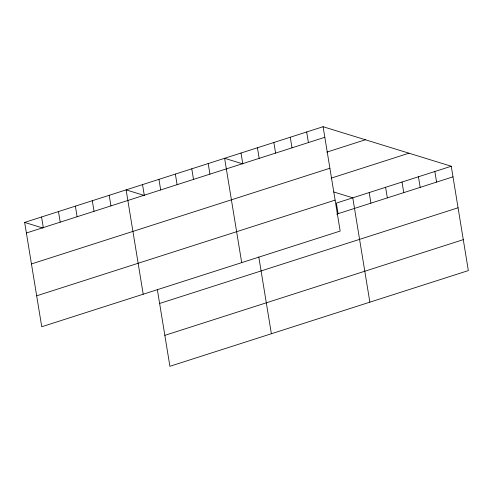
<?xml version="1.0" encoding="UTF-8"?>
<svg xmlns="http://www.w3.org/2000/svg" width="493" height="493" viewBox="0 0 493 493"><rect width="100%" height="100%" fill="white"/><g stroke="black" fill="none" stroke-linecap="round" stroke-linejoin="round"><path stroke-width="0.74" d="M323.094 126.713L340.176 231.057L41.739 326.754L24.65 222.411L323.094 126.713L451.261 166.246L468.35 270.589L169.906 366.287L157.329 289.477M26.388 233.004L324.825 137.307M326.853 152.115L365.387 139.759M31.453 263.94L329.891 168.242M331.179 178.146L408.968 153.2M36.673 295.812L335.111 200.121M451.261 166.246L336.362 203.091L338.099 213.685M336.67 214.141L452.999 176.839M159.621 303.472L458.065 207.781M164.841 335.351L463.284 239.653M242.932 163.947L224.605 158.29L241.693 262.633M333.743 191.956L352.778 197.829L369.867 302.172M144.449 195.524L126.122 189.873L143.21 294.216M24.65 222.411L42.977 228.062M434.851 171.509L436.582 182.102M418.434 176.771L420.172 187.365M402.023 182.034L403.755 192.634M385.606 187.303L387.338 197.896M369.189 192.566L370.927 203.159M306.677 131.976L308.415 142.569M290.266 137.239L291.998 147.832M273.849 142.502L275.587 153.095M257.432 147.764L259.17 158.358M258.8 256.945L271.378 333.749M241.022 153.027L242.753 163.621M208.194 163.553L209.926 174.146M191.777 168.822L193.515 179.415M175.366 174.084L177.098 184.678M158.949 179.347L160.681 189.941M142.532 184.61L144.27 195.203M109.206 195.296L110.943 205.889M92.296 200.719L94.034 211.312M75.386 206.142L77.118 216.735M58.476 211.565L60.208 222.158M41.56 216.988L43.298 227.581"/></g></svg>
